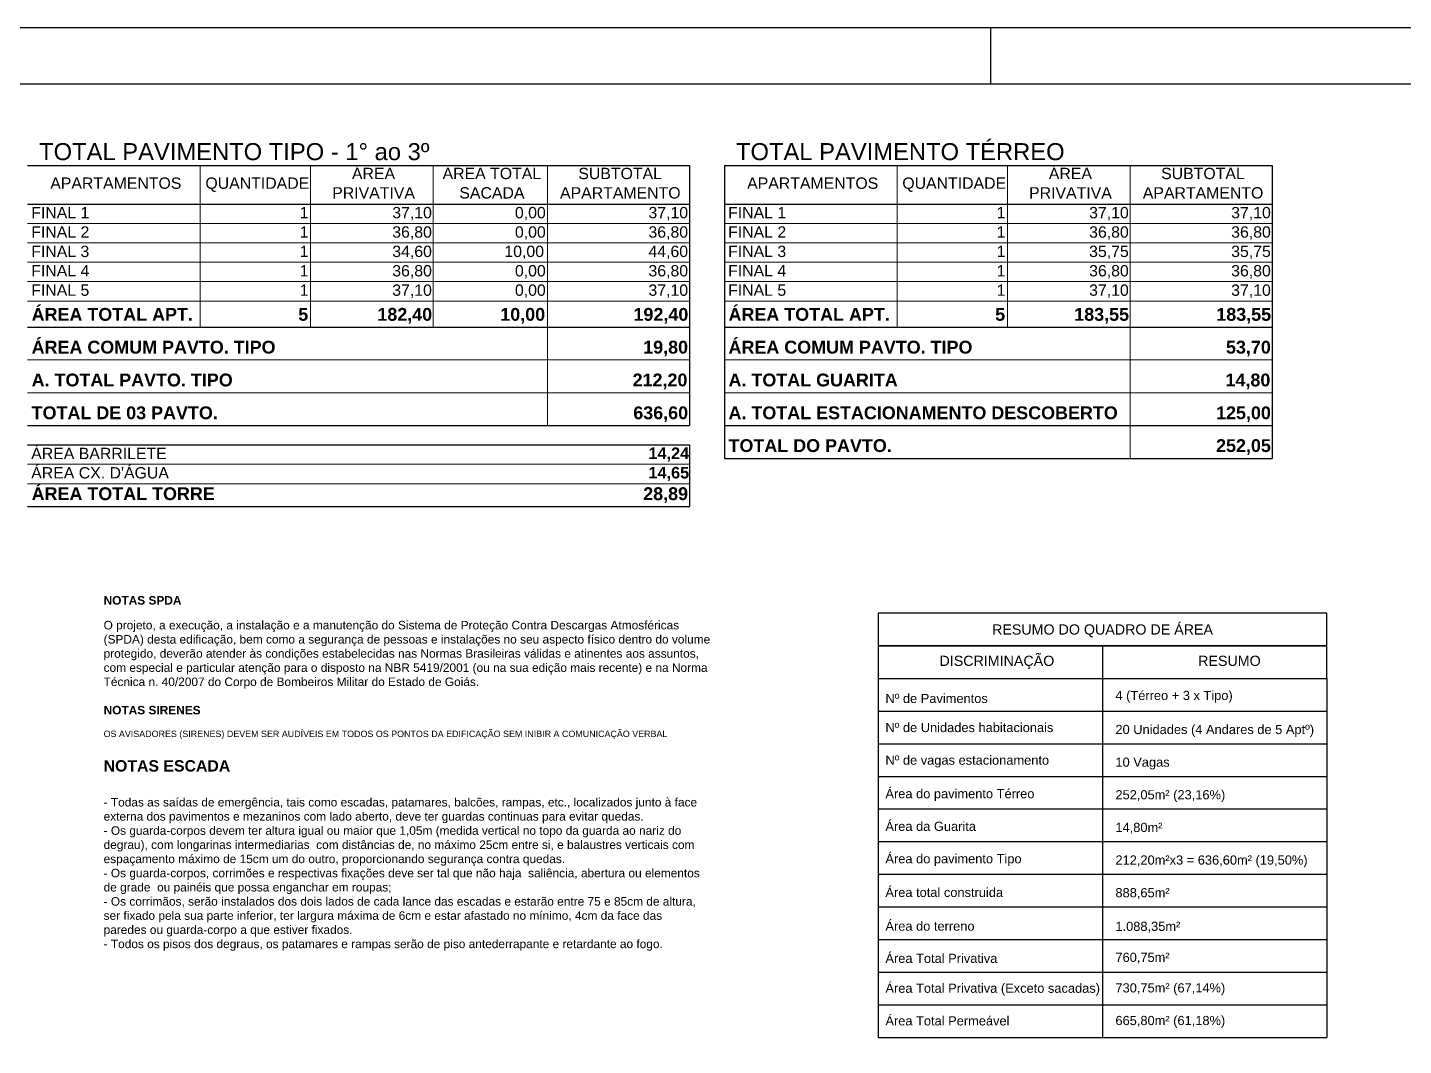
# Model space of a CAD drawing. Extents: x -120 to 178, y 5 to 129.
# Drawn here: x 36.11 to 60.38, y 110.83 to 128.8 of the extents above; entities that cross this region are included whole.
import ezdxf
from ezdxf.enums import TextEntityAlignment as Align

# ---------------------------------------------------------------- set-up
doc = ezdxf.new("R2010")
doc.units = 0
doc.header["$MEASUREMENT"] = 0
doc.layers.get('0').update_dxf_attribs({"linetype": 'CONTINUOUS'})
doc.layers.add('carimbo', color=4, linetype='CONTINUOUS')
doc.layers.add('texto', color=7, linetype='CONTINUOUS')
doc.styles.get("Standard").update_dxf_attribs({"font": 'arial.ttf'})
doc.styles.add('WMF-Arial0', font='arial.ttf')
doc.styles.add('WMF-Arial1', font='arialbd.ttf')

# ---------------------------------------------------------------- blocks, each defined once
blk = doc.blocks.new('A1')
blk.add_line((481, 594), (481, 584))
blk.add_lwpolyline([(841, 0), (0, 0), (0, 594), (841, 594)], close=True)
at = {"color": 2}
blk.add_lwpolyline([(831, 10), (831, 584), (30, 584), (30, 10), (831, 10)], dxfattribs=at)

msp = doc.modelspace()

# ---------------------------------------------------------------- linework, layer by layer
at = {"layer": 'texto', "color": 6, "linetype": 'Continuous'}
for p, q in [((51.115, 117.888), (59.035, 117.888)), ((51.115, 117.312), (59.035, 117.312)), ((51.115, 117.312), (51.115, 110.976)), ((59.035, 117.312), (59.035, 110.976)), ((51.115, 110.976), (59.035, 110.976))]:
    msp.add_line(p, q, dxfattribs=at)
at = {"layer": 'texto', "color": 7, "linetype": 'Continuous'}
for p, q in [((55.075, 117.888), (55.075, 110.976)), ((51.115, 116.736), (59.035, 116.736)), ((51.115, 116.16), (59.035, 116.16)), ((51.115, 115.584), (59.035, 115.584)), ((51.115, 115.008), (59.035, 115.008)), ((51.115, 114.432), (59.035, 114.432)), ((51.115, 113.856), (59.035, 113.856)), ((51.115, 113.28), (59.035, 113.28)), ((51.115, 112.704), (59.035, 112.704)), ((51.115, 112.128), (59.035, 112.128)), ((51.115, 111.552), (59.035, 111.552))]:
    msp.add_line(p, q, dxfattribs=at)
at = {"layer": 'texto', "color": 6, "linetype": 'Continuous'}
for points in [[(36.111, 126.367), (47.788, 126.367)], [(47.788, 126.367), (47.788, 121.775)], [(48.405, 126.367), (48.405, 121.196)], [(48.405, 126.367), (58.069, 126.367)], [(58.069, 126.367), (58.069, 121.196)], [(36.111, 125.683), (47.788, 125.683)], [(48.405, 125.683), (58.069, 125.683)], [(36.111, 123.512), (47.788, 123.512)], [(48.405, 123.512), (58.069, 123.512)], [(36.111, 121.775), (47.788, 121.775)], [(48.405, 121.775), (58.069, 121.775)], [(36.111, 121.433), (47.788, 121.433)], [(47.788, 121.433), (47.788, 120.348)], [(48.405, 121.196), (58.069, 121.196)], [(36.111, 120.348), (47.788, 120.348)]]:
    msp.add_lwpolyline(points, dxfattribs=at)
at = {"layer": 'texto', "color": 7, "lineweight": 0}
for points in [[(39.157, 126.367), (39.157, 123.512)], [(41.104, 126.367), (41.104, 123.512)], [(43.268, 126.367), (43.268, 123.512)], [(45.282, 126.367), (45.282, 121.775)], [(51.451, 126.367), (51.451, 123.512)], [(53.398, 126.367), (53.398, 123.512)], [(55.562, 126.367), (55.562, 121.196)], [(36.111, 125.341), (47.788, 125.341)], [(48.405, 125.341), (58.069, 125.341)], [(36.111, 124.999), (47.788, 124.999)], [(48.405, 124.999), (58.069, 124.999)], [(36.111, 124.657), (47.788, 124.657)], [(48.405, 124.657), (58.069, 124.657)], [(36.111, 124.315), (47.788, 124.315)], [(48.405, 124.315), (58.069, 124.315)], [(36.111, 123.973), (47.788, 123.973)], [(48.405, 123.973), (58.069, 123.973)], [(36.111, 122.933), (47.788, 122.933)], [(48.405, 122.933), (58.069, 122.933)], [(36.111, 122.354), (47.788, 122.354)], [(48.405, 122.354), (58.069, 122.354)], [(36.111, 121.091), (47.788, 121.091)], [(36.111, 120.749), (47.788, 120.749)]]:
    msp.add_lwpolyline(points, dxfattribs=at)
at = {"layer": 'texto', "color": 6, "linetype": 'Continuous'}
for points in [[(51.115, 118.464), (51.115, 117.888), (59.035, 117.888), (59.035, 118.464), (51.115, 118.464)], [(51.115, 117.888), (51.115, 117.312), (59.035, 117.312), (59.035, 117.888), (51.115, 117.888)]]:
    msp.add_lwpolyline(points, close=True, dxfattribs=at)

# ---------------------------------------------------------------- block references
at = {"layer": 'carimbo', "xscale": 0.1000000000003638, "yscale": 0.1000000000003638, "zscale": 0.1000000000003638}
msp.add_blockref('A1', (5, 69.4), dxfattribs=at)

# ---------------------------------------------------------------- texts
at = {"layer": 'texto', "lineweight": 0}
for s, height, style, p in [('TOTAL PAVIMENTO TIPO - 1° ao 3º ', 0.3, 'WMF-Arial0', (36.315, 126.459)), ('TOTAL PAVIMENTO TÉRREO', 0.3, 'WMF-Arial0', (48.609, 126.459)), ('ÁREA ', 0.2, 'WMF-Arial0', (41.834, 126.124)), ('AREA TOTAL ', 0.2, 'WMF-Arial0', (43.433, 126.124)), ('SUBTOTAL ', 0.2, 'WMF-Arial0', (45.828, 126.124)), ('ÁREA ', 0.2, 'WMF-Arial0', (54.128, 126.124)), ('SUBTOTAL ', 0.2, 'WMF-Arial0', (56.109, 126.124)), ('APARTAMENTOS', 0.2, 'WMF-Arial0', (36.512, 125.953)), ('QUANTIDADE', 0.2, 'WMF-Arial0', (39.249, 125.953)), ('PRIVATIVA', 0.2, 'WMF-Arial0', (41.486, 125.782)), ('SACADA', 0.2, 'WMF-Arial0', (43.729, 125.782)), ('APARTAMENTO', 0.2, 'WMF-Arial0', (45.505, 125.782)), ('APARTAMENTOS', 0.2, 'WMF-Arial0', (48.806, 125.953)), ('QUANTIDADE', 0.2, 'WMF-Arial0', (51.543, 125.953)), ('PRIVATIVA', 0.2, 'WMF-Arial0', (53.78, 125.782)), ('APARTAMENTO', 0.2, 'WMF-Arial0', (55.786, 125.782)), ('FINAL 1', 0.2, 'WMF-Arial0', (36.176, 125.433)), ('1', 0.2, 'WMF-Arial0', (40.913, 125.433)), ('37,10', 0.2, 'WMF-Arial0', (42.545, 125.433)), ('0,00', 0.2, 'WMF-Arial0', (44.709, 125.433)), ('37,10', 0.2, 'WMF-Arial0', (47.065, 125.433)), ('FINAL 1', 0.2, 'WMF-Arial0', (48.47, 125.433)), ('1', 0.2, 'WMF-Arial0', (53.207, 125.433)), ('37,10', 0.2, 'WMF-Arial0', (54.839, 125.433)), ('37,10', 0.2, 'WMF-Arial0', (57.345, 125.433)), ('FINAL 2', 0.2, 'WMF-Arial0', (36.176, 125.091)), ('1', 0.2, 'WMF-Arial0', (40.913, 125.091)), ('36,80', 0.2, 'WMF-Arial0', (42.545, 125.091)), ('0,00', 0.2, 'WMF-Arial0', (44.709, 125.091)), ('36,80', 0.2, 'WMF-Arial0', (47.065, 125.091)), ('FINAL 2', 0.2, 'WMF-Arial0', (48.47, 125.091)), ('1', 0.2, 'WMF-Arial0', (53.207, 125.091)), ('36,80', 0.2, 'WMF-Arial0', (54.839, 125.091)), ('36,80', 0.2, 'WMF-Arial0', (57.345, 125.091)), ('FINAL 3', 0.2, 'WMF-Arial0', (36.176, 124.749)), ('1', 0.2, 'WMF-Arial0', (40.913, 124.749)), ('34,60', 0.2, 'WMF-Arial0', (42.545, 124.749)), ('10,00', 0.2, 'WMF-Arial0', (44.523, 124.749)), ('44,60', 0.2, 'WMF-Arial0', (47.065, 124.749)), ('FINAL 3', 0.2, 'WMF-Arial0', (48.47, 124.749)), ('1', 0.2, 'WMF-Arial0', (53.207, 124.749)), ('35,75', 0.2, 'WMF-Arial0', (54.839, 124.749)), ('35,75', 0.2, 'WMF-Arial0', (57.345, 124.749)), ('FINAL 4', 0.2, 'WMF-Arial0', (36.176, 124.407)), ('1', 0.2, 'WMF-Arial0', (40.913, 124.407)), ('36,80', 0.2, 'WMF-Arial0', (42.545, 124.407)), ('0,00', 0.2, 'WMF-Arial0', (44.709, 124.407)), ('36,80', 0.2, 'WMF-Arial0', (47.065, 124.407)), ('FINAL 4', 0.2, 'WMF-Arial0', (48.47, 124.407)), ('1', 0.2, 'WMF-Arial0', (53.207, 124.407)), ('36,80', 0.2, 'WMF-Arial0', (54.839, 124.407)), ('36,80', 0.2, 'WMF-Arial0', (57.345, 124.407)), ('FINAL 5', 0.2, 'WMF-Arial0', (36.176, 124.065)), ('1', 0.2, 'WMF-Arial0', (40.913, 124.065)), ('37,10', 0.2, 'WMF-Arial0', (42.545, 124.065)), ('0,00', 0.2, 'WMF-Arial0', (44.709, 124.065)), ('37,10', 0.2, 'WMF-Arial0', (47.065, 124.065)), ('FINAL 5', 0.2, 'WMF-Arial0', (48.47, 124.065)), ('1', 0.2, 'WMF-Arial0', (53.207, 124.065)), ('37,10', 0.2, 'WMF-Arial0', (54.839, 124.065)), ('37,10', 0.2, 'WMF-Arial0', (57.345, 124.065)), ('ÁREA TOTAL APT.', 0.22632, 'WMF-Arial1', (36.183, 123.624)), ('5', 0.226, 'WMF-Arial1', (40.887, 123.624)), ('182,40', 0.2263, 'WMF-Arial1', (42.282, 123.624)), ('10,00', 0.2263, 'WMF-Arial1', (44.451, 123.624)), ('192,40', 0.2263, 'WMF-Arial1', (46.801, 123.624)), ('ÁREA TOTAL APT.', 0.22632, 'WMF-Arial1', (48.477, 123.624)), ('5', 0.226, 'WMF-Arial1', (53.181, 123.624)), ('183,55', 0.2263, 'WMF-Arial1', (54.576, 123.624)), ('183,55', 0.2263, 'WMF-Arial1', (57.082, 123.624)), ('ÁREA COMUM PAVTO. TIPO', 0.22632, 'WMF-Arial1', (36.183, 123.045)), ('ÁREA COMUM PAVTO. TIPO', 0.22632, 'WMF-Arial1', (48.477, 123.045)), ('19,80', 0.2263, 'WMF-Arial1', (46.972, 123.045)), ('53,70', 0.2263, 'WMF-Arial1', (57.253, 123.045)), ('A. TOTAL PAVTO. TIPO', 0.22632, 'WMF-Arial1', (36.183, 122.466)), ('212,20', 0.2263, 'WMF-Arial1', (46.785, 122.466)), ('A. TOTAL GUARITA', 0.22632, 'WMF-Arial1', (48.477, 122.466)), ('14,80', 0.2263, 'WMF-Arial1', (57.245, 122.466)), ('TOTAL DE 03 PAVTO.', 0.22632, 'WMF-Arial1', (36.183, 121.887)), ('636,60', 0.2263, 'WMF-Arial1', (46.797, 121.887)), ('A. TOTAL ESTACIONAMENTO DESCOBERTO', 0.22632, 'WMF-Arial1', (48.477, 121.887)), ('125,00', 0.2263, 'WMF-Arial1', (57.078, 121.887)), ('ÁREA BARRILETE', 0.2, 'WMF-Arial0', (36.176, 121.183)), ('14,24', 0.2053, 'WMF-Arial1', (47.065, 121.183)), ('TOTAL DO PAVTO.', 0.22632, 'WMF-Arial1', (48.477, 121.308)), ('252,05', 0.2263, 'WMF-Arial1', (57.078, 121.308)), ("ÁREA CX. D'ÁGUA", 0.2, 'WMF-Arial0', (36.176, 120.841)), ('14,65', 0.2053, 'WMF-Arial1', (47.065, 120.841)), ('ÁREA TOTAL TORRE', 0.22632, 'WMF-Arial1', (36.183, 120.459)), ('28,89', 0.2263, 'WMF-Arial1', (46.972, 120.459))]:
    msp.add_text(s, height=height, dxfattribs=dict(at, style=style)).set_placement(p)
at = {"layer": 'texto'}
msp.add_text('RESUMO DO QUADRO DE ÁREA', height=0.18, dxfattribs=at).set_placement((55.075, 118.176), align=Align.MIDDLE_CENTER)
for s, height, p in [('DISCRIMINAÇÃO', 0.18, (52.199, 117.623)), ('RESUMO', 0.18, (56.762, 117.623)), ('Nº de Pavimentos', 0.162, (51.245, 116.959)), ('4 (Térreo + 3 x Tipo)', 0.162, (55.303, 117.012)), ('Nº de Unidades habitacionais', 0.162, (51.245, 116.446)), ('20 Unidades (4 Andares de 5 Aptº)', 0.162, (55.303, 116.411)), ('Nº de vagas estacionamento', 0.162, (51.245, 115.87)), ('10 Vagas  ', 0.162, (55.303, 115.835)), ('Área do pavimento Térreo', 0.162, (51.245, 115.278)), ('252,05m² (23,16%%%)', 0.162, (55.303, 115.259)), ('Área da Guarita', 0.162, (51.245, 114.702)), ('14,80m²', 0.162, (55.303, 114.683)), ('Área do pavimento Tipo', 0.162, (51.245, 114.13)), ('212,20m²x3 = 636,60m² (19,50%%%)', 0.162, (55.303, 114.107)), ('Área total construida', 0.162, (51.245, 113.536)), ('888,65m²', 0.162, (55.303, 113.53)), ('Área do terreno', 0.162, (51.245, 112.941)), ('1.088,35m²', 0.162, (55.303, 112.937)), ('Área Total Privativa', 0.162, (51.245, 112.372)), ('760,75m²', 0.162, (55.303, 112.39)), ('Área Total Privativa (Exceto sacadas)', 0.162, (51.245, 111.845)), ('730,75m² (67,14%%%)', 0.162, (55.303, 111.851)), ('Área Total Permeável', 0.162, (51.245, 111.269)), ('665,80m² (61,18%%%)', 0.162, (55.303, 111.275))]:
    msp.add_text(s, height=height, dxfattribs=at).set_placement(p, align=Align.MIDDLE_LEFT)
at = {"layer": 'texto', "insert": (37.453, 118.765), "char_height": 0.15, "width": 10.67826, "attachment_point": 1}
msp.add_mtext('{\\fArial|b1|i0|c0|p34;NOTAS SPDA\\P\\fArial|b0|i0|c0|p34;\\H0.75x;\\P\\fArial|b0|i0|c0|p32;\\H1.333x;O projeto, a execução, a instalação e a manutenção do Sistema de Proteção Contra Descargas Atmosféricas (SPDA) desta edificação, bem como a segurança de pessoas e instalações no seu aspecto físico dentro do volume protegido, deverão atender às condições estabelecidas nas Normas Brasileiras válidas e atinentes aos assuntos, com especial e particular atenção para o disposto na NBR 5419/2001 (ou na sua edição mais recente) e na Norma Técnica n. 40/2007 do Corpo de Bombeiros Militar do Estado de Goiás.}\\P{\\fArial|b1|i0|c0|p34;\\H0.9998x;\\PNOTAS SIRENES}\\P{\\H0.75x;\\POS AVISADORES (SIRENES) DEVEM SER AUDÍVEIS EM TODOS OS PONTOS DA EDIFICAÇÃO SEM INIBIR A COMUNICAÇÃO VERBAL}\\P{\\fArial|b1|i0|c0|p34;\\H1.333x;\\PNOTAS ESCADA\\fArial|b0|i0|c0|p34;\\P\\P\\H0.7502x;- Todas as saídas de emergência, tais como escadas, patamares, balcões, rampas, etc., localizados junto à face externa dos pavimentos e mezaninos com lado aberto, deve ter guardas continuas para evitar quedas. \\P- Os guarda-corpos devem ter altura igual ou maior que 1,05m (medida vertical no topo da guarda ao nariz do degrau), com longarinas intermediarias  com distâncias de, no máximo 25cm entre si, e balaustres verticais com espaçamento máximo de 15cm um do outro, proporcionando segurança contra quedas. \\P- Os guarda-corpos, corrimões e respectivas fixações deve ser tal que não haja  saliência, abertura ou elementos de grade  ou painéis que possa enganchar em roupas; \\P- Os corrimãos, serão instalados dos dois lados de cada lance das escadas e estarão entre 75 e 85cm de altura, ser fixado pela sua parte inferior, ter largura máxima de 6cm e estar afastado no mínimo, 4cm da face das   paredes ou guarda-corpo a que estiver fixados. \\P- Todos os pisos dos degraus, os patamares e rampas serão de piso antederrapante e retardante ao fogo.}', dxfattribs=at)

doc.saveas('drawing.dxf')
